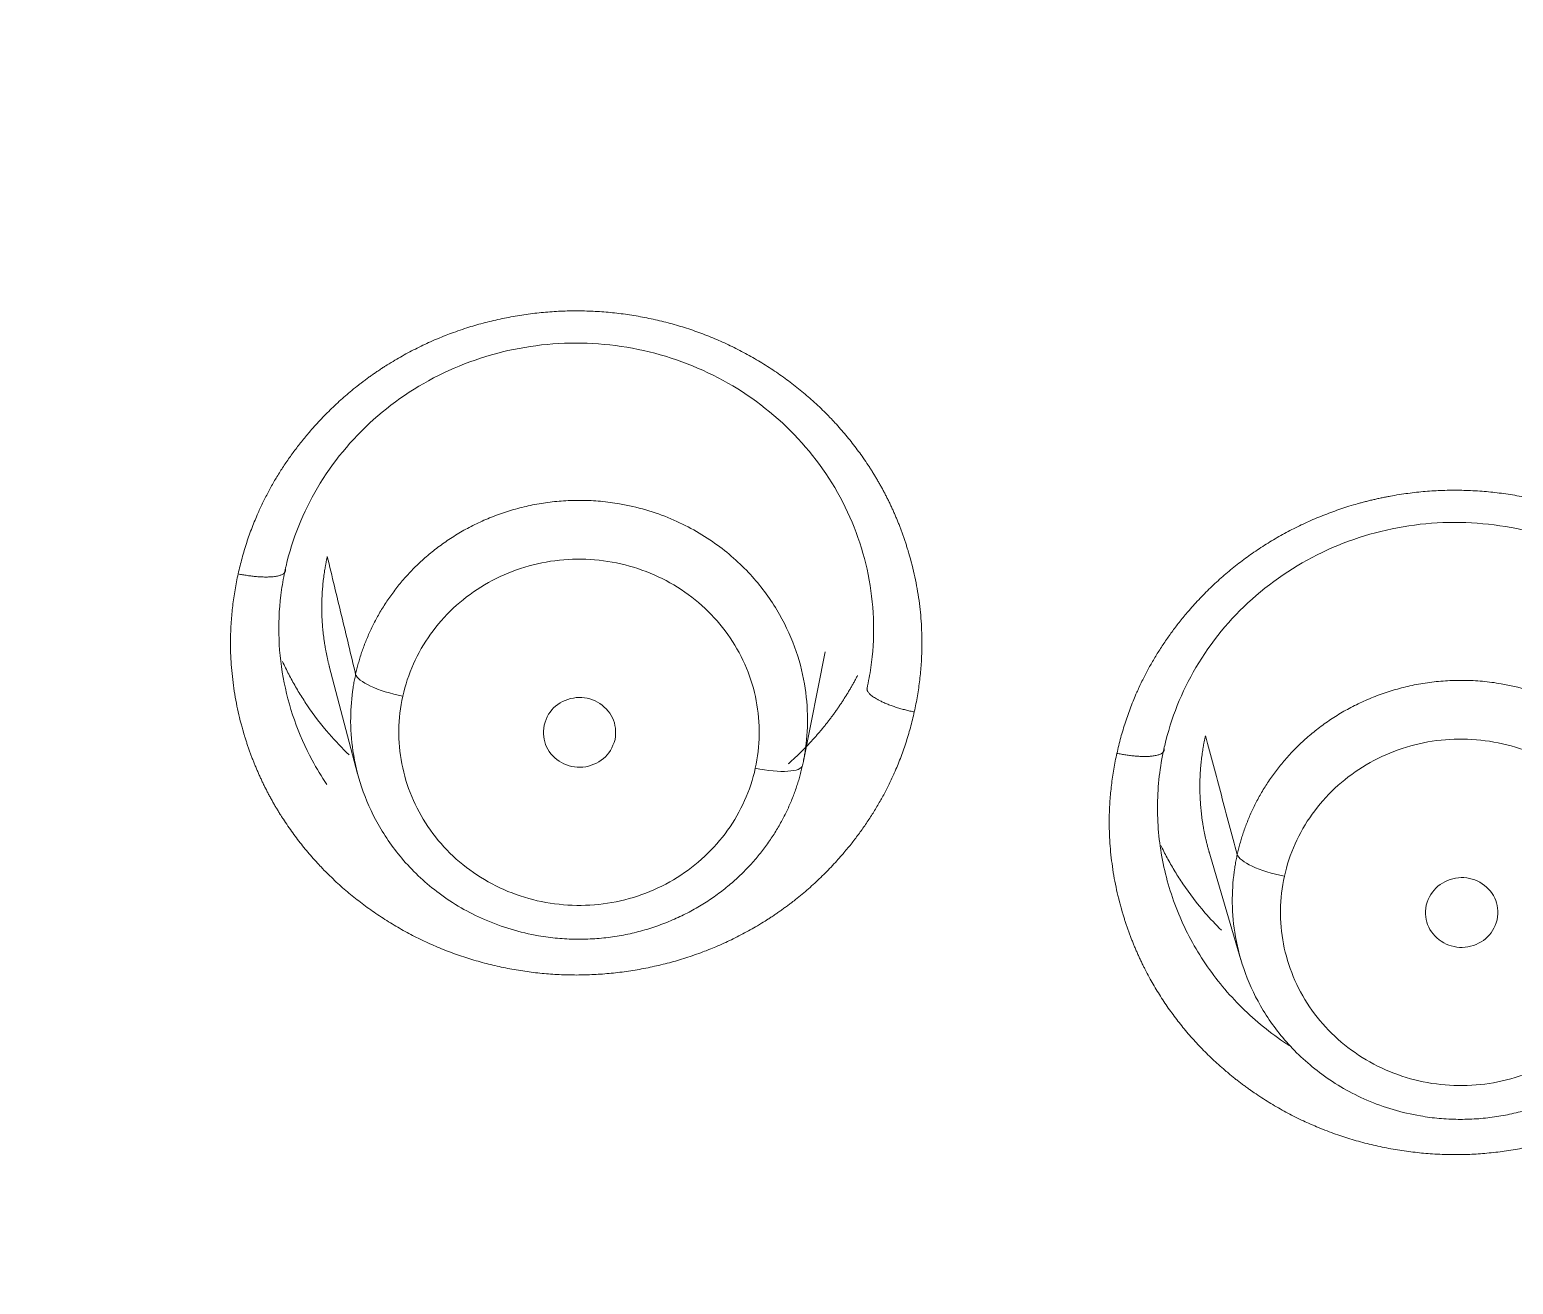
# Model space of a CAD drawing. Extents: x 19821 to 22981, y -91 to 2224.
# Drawn here: x 20773.55 to 20782.76, y 1202.55 to 1210.34 of the extents above; entities that cross this region are included whole.
import ezdxf

# ---------------------------------------------------------------- set-up
doc = ezdxf.new("R2010")
doc.units = 0
doc.header["$LTSCALE"] = 10
doc.header["$MEASUREMENT"] = 0
doc.layers.add('1', color=7, linetype='CONTINUOUS')

msp = doc.modelspace()

# ---------------------------------------------------------------- linework, layer by layer
at = {"layer": '1', "color": 7, "linetype": 'Continuous', "lineweight": 18}
for p, q in [((20778.3551, 1205.7979), (20778.49, 1206.4768)), ((20775.411, 1206.389), (20775.5876, 1205.7189)), ((20780.872, 1205.2413), (20781.0718, 1204.5629))]:
    msp.add_line(p, q, dxfattribs=at)
for centre, major_axis, ratio, start_param, end_param in [((20744.931, 1212.2465), (-60.5, 0), 0.961262, 2.420581, 4.712389), ((20744.931, 1212.3844), (60, 0), 0.961262, 4.72417, 7.853982), ((20744.931, 1212.3844), (-59.925, 0), 0.961262, 1.570796, 4.712389), ((20775.8678, 1206.2838), (0.2929, -0.0648), 0.269639, 3.27234, 4.771868), ((20778.0566, 1205.8366), (-0.2929, 0.0648), 0.269589, 1.630409, 3.147391), ((20781.3415, 1205.1654), (0.2929, -0.0648), 0.269632, 3.28114, 4.771842)]:
    msp.add_ellipse(centre, major_axis=major_axis, ratio=ratio, start_param=start_param, end_param=end_param, dxfattribs=at)
at = {"layer": '1', "color": 7, "linetype": 'Continuous', "lineweight": 13}
for centre, major_axis, start_param, end_param in [((20744.931, 1212.2465), (-59.425, 0), 1.570796, 4.70194), ((20744.931, 1212.2465), (-57.948, 0), 1.579187, 4.712389), ((20744.931, 1212.291), (57.4031, 0), 4.721079, 7.853982)]:
    msp.add_ellipse(centre, major_axis=major_axis, ratio=0.961262, start_param=start_param, end_param=end_param, dxfattribs=at)
for points, degree, knots in [([(20774.8456, 1206.9612), (20774.9344, 1207.3632), (20775.2946, 1207.8651), (20775.5978, 1208.151), (20775.775, 1208.2618), (20776.132, 1208.4852), (20776.9745, 1208.6351), (20777.8093, 1208.464), (20778.5137, 1207.9978), (20778.7452, 1207.6545), (20778.8592, 1207.4855), (20778.9376, 1207.2953), (20779.015, 1207.1076), (20779.1329, 1206.5067), (20779.0435, 1206.1035)], 2, [0, 0, 0, 0.125, 0.1875, 0.25, 0.25, 0.375, 0.5, 0.625, 0.75, 0.75, 0.8125, 0.8125, 0.875, 1, 1, 1]), ([(20780.3015, 1205.8465), (20780.3902, 1206.248), (20780.75, 1206.7499), (20781.0526, 1207.0356), (20781.4061, 1207.2569), (20781.7991, 1207.4082), (20782.0071, 1207.4457), (20782.4272, 1207.5214), (20783.2704, 1207.3487), (20783.6241, 1207.1131), (20783.7977, 1206.9976), (20784.0917, 1206.7058), (20784.3194, 1206.3661), (20784.3974, 1206.175), (20784.4744, 1205.9867), (20784.5901, 1205.3888), (20784.5013, 1204.9883)], 2, [0, 0, 0, 0.125, 0.1875, 0.25, 0.3125, 0.375, 0.375, 0.5, 0.625, 0.625, 0.6875, 0.75, 0.8125, 0.8125, 0.875, 1, 1, 1]), ([(20775.8678, 1206.2011), (20775.883, 1206.27), (20775.9053, 1206.3374), (20775.9631, 1206.4667), (20775.9986, 1206.5287), (20776.0816, 1206.6447), (20776.129, 1206.6988), (20776.2339, 1206.797), (20776.2914, 1206.8412), (20776.4142, 1206.9178), (20776.4796, 1206.9504), (20776.6156, 1207.0025), (20776.6863, 1207.0222), (20776.8303, 1207.0478), (20776.9036, 1207.0538), (20777.0501, 1207.052), (20777.1232, 1207.0441), (20777.2664, 1207.0149), (20777.3366, 1206.9935), (20777.4711, 1206.9379), (20777.5356, 1206.9037), (20777.6563, 1206.824), (20777.7125, 1206.7784), (20777.8147, 1206.6776), (20777.8607, 1206.6223), (20777.9404, 1206.5042), (20777.9743, 1206.4414), (20778.0285, 1206.3106), (20778.049, 1206.2427), (20778.0757, 1206.1043), (20778.0819, 1206.0338), (20778.08, 1205.893), (20778.0718, 1205.8227), (20778.0566, 1205.7539)], 3, [0, 0, 0, 0, 0.0625, 0.0625, 0.125, 0.125, 0.1875, 0.1875, 0.25, 0.25, 0.3125, 0.3125, 0.375, 0.375, 0.4375, 0.4375, 0.5, 0.5, 0.5625, 0.5625, 0.625, 0.625, 0.6875, 0.6875, 0.75, 0.75, 0.8125, 0.8125, 0.875, 0.875, 0.9375, 0.9375, 1, 1, 1, 1]), ([(20779.0435, 1206.1035), (20778.9547, 1205.7015), (20778.5945, 1205.1996), (20778.2913, 1204.9137), (20778.1141, 1204.8029), (20777.7571, 1204.5795), (20776.9145, 1204.4296), (20776.0797, 1204.6008), (20775.3753, 1205.067), (20775.1439, 1205.4103), (20775.0299, 1205.5793), (20774.9515, 1205.7695), (20774.8741, 1205.9572), (20774.7563, 1206.558), (20774.8456, 1206.9612)], 2, [0, 0, 0, 0.125, 0.1875, 0.25, 0.25, 0.375, 0.5, 0.625, 0.75, 0.75, 0.8125, 0.8125, 0.875, 1, 1, 1]), ([(20778.0566, 1205.7539), (20778.0414, 1205.685), (20778.0191, 1205.6176), (20777.9613, 1205.4882), (20777.9258, 1205.4263), (20777.8428, 1205.3103), (20777.7954, 1205.2562), (20777.6905, 1205.158), (20777.633, 1205.1138), (20777.5102, 1205.0371), (20777.4448, 1205.0046), (20777.3088, 1204.9524), (20777.2381, 1204.9328), (20777.0941, 1204.9071), (20777.0208, 1204.9011), (20776.8743, 1204.903), (20776.8012, 1204.9108), (20776.6579, 1204.9401), (20776.5878, 1204.9615), (20776.4532, 1205.0171), (20776.3888, 1205.0512), (20776.2681, 1205.131), (20776.2118, 1205.1766), (20776.1096, 1205.2774), (20776.0637, 1205.3327), (20775.9839, 1205.4507), (20775.9501, 1205.5135), (20775.8958, 1205.6443), (20775.8754, 1205.7123), (20775.8487, 1205.8507), (20775.8424, 1205.9212), (20775.8444, 1206.0619), (20775.8525, 1206.1322), (20775.8678, 1206.2011)], 3, [0, 0, 0, 0, 0.0625, 0.0625, 0.125, 0.125, 0.1875, 0.1875, 0.25, 0.25, 0.3125, 0.3125, 0.375, 0.375, 0.4375, 0.4375, 0.5, 0.5, 0.5625, 0.5625, 0.625, 0.625, 0.6875, 0.6875, 0.75, 0.75, 0.8125, 0.8125, 0.875, 0.875, 0.9375, 0.9375, 1, 1, 1, 1]), ([(20781.3415, 1205.0827), (20781.3567, 1205.1516), (20781.379, 1205.219), (20781.4369, 1205.3485), (20781.4724, 1205.4104), (20781.5555, 1205.5265), (20781.6029, 1205.5806), (20781.7079, 1205.6789), (20781.7654, 1205.7231), (20781.8883, 1205.7998), (20781.9537, 1205.8324), (20782.0898, 1205.8846), (20782.1606, 1205.9042), (20782.3047, 1205.9299), (20782.378, 1205.9359), (20782.5246, 1205.9341), (20782.5977, 1205.9262), (20782.7411, 1205.8969), (20782.8113, 1205.8755), (20782.9459, 1205.8199), (20783.0104, 1205.7857), (20783.1312, 1205.7059), (20783.1875, 1205.6603), (20783.2897, 1205.5594), (20783.3357, 1205.5041), (20783.4155, 1205.386), (20783.4494, 1205.3231), (20783.5037, 1205.1923), (20783.5241, 1205.1243), (20783.5509, 1204.9858), (20783.5571, 1204.9153), (20783.5552, 1204.7744), (20783.5471, 1204.7041), (20783.5318, 1204.6352)], 3, [0, 0, 0, 0, 0.0625, 0.0625, 0.125, 0.125, 0.1875, 0.1875, 0.25, 0.25, 0.3125, 0.3125, 0.375, 0.375, 0.4375, 0.4375, 0.5, 0.5, 0.5625, 0.5625, 0.625, 0.625, 0.6875, 0.6875, 0.75, 0.75, 0.8125, 0.8125, 0.875, 0.875, 0.9375, 0.9375, 1, 1, 1, 1]), ([(20784.5013, 1204.9883), (20784.4127, 1204.5869), (20784.0528, 1204.0849), (20783.7502, 1203.7992), (20783.3966, 1203.5778), (20783.0035, 1203.4265), (20782.7955, 1203.3891), (20782.3753, 1203.3134), (20781.5321, 1203.4862), (20781.1784, 1203.7218), (20781.0049, 1203.8375), (20780.7109, 1204.1292), (20780.4833, 1204.4689), (20780.4053, 1204.66), (20780.3284, 1204.8483), (20780.2127, 1205.446), (20780.3015, 1205.8465)], 2, [0, 0, 0, 0.125, 0.1875, 0.25, 0.3125, 0.375, 0.375, 0.5, 0.625, 0.625, 0.6875, 0.75, 0.8125, 0.8125, 0.875, 1, 1, 1]), ([(20783.5318, 1204.6352), (20783.5166, 1204.5663), (20783.4943, 1204.4988), (20783.4364, 1204.3694), (20783.4009, 1204.3074), (20783.3178, 1204.1913), (20783.2704, 1204.1372), (20783.1654, 1204.0389), (20783.1079, 1203.9947), (20782.985, 1203.918), (20782.9196, 1203.8855), (20782.7835, 1203.8333), (20782.7127, 1203.8136), (20782.5686, 1203.7879), (20782.4953, 1203.7819), (20782.3487, 1203.7838), (20782.2756, 1203.7916), (20782.1322, 1203.8209), (20782.062, 1203.8424), (20781.9274, 1203.898), (20781.8629, 1203.9321), (20781.7421, 1204.0119), (20781.6858, 1204.0575), (20781.5836, 1204.1584), (20781.5376, 1204.2137), (20781.4578, 1204.3319), (20781.4239, 1204.3947), (20781.3696, 1204.5256), (20781.3492, 1204.5936), (20781.3224, 1204.7321), (20781.3162, 1204.8026), (20781.3181, 1204.9435), (20781.3262, 1205.0138), (20781.3415, 1205.0827)], 3, [0, 0, 0, 0, 0.0625, 0.0625, 0.125, 0.125, 0.1875, 0.1875, 0.25, 0.25, 0.3125, 0.3125, 0.375, 0.375, 0.4375, 0.4375, 0.5, 0.5, 0.5625, 0.5625, 0.625, 0.625, 0.6875, 0.6875, 0.75, 0.75, 0.8125, 0.8125, 0.875, 0.875, 0.9375, 0.9375, 1, 1, 1, 1]), ([(20781.3717, 1204.0316), (20781.3662, 1204.0352), (20781.3606, 1204.0388), (20781.2555, 1204.1084), (20781.1625, 1204.1836), (20780.9937, 1204.3502), (20780.9179, 1204.4415), (20780.852, 1204.539)], 3, [0, 0, 0, 0, 0.026886, 0.026886, 0.513504, 0.513504, 1, 1, 1, 1])]:
    msp.add_open_spline(points, degree=degree, knots=knots, dxfattribs=at)
at = {"layer": '1', "color": 7, "linetype": 'Continuous', "lineweight": 18}
for points, knots in [([(20775.1383, 1206.99), (20775.1398, 1206.9966), (20775.18, 1207.1734), (20775.3169, 1207.5146), (20775.667, 1207.9409), (20776.1411, 1208.2499), (20776.6908, 1208.4068), (20777.2641, 1208.3968), (20777.8075, 1208.2207), (20778.2702, 1207.8951), (20778.6091, 1207.4504), (20778.7925, 1206.9275), (20778.8004, 1206.5157), (20778.7598, 1206.2931), (20778.7504, 1206.2505)], [0, 0, 0, 0, 0.003644, 0.097361, 0.19475, 0.292493, 0.390173, 0.487867, 0.585548, 0.683258, 0.780902, 0.878622, 0.976589, 1, 1, 1, 1]), ([(20778.3496, 1205.7722), (20778.3508, 1205.7776), (20778.3532, 1205.7885), (20778.3565, 1205.8051), (20778.3596, 1205.822), (20778.3626, 1205.8392), (20778.3752, 1205.9176), (20778.3863, 1206.0647), (20778.3672, 1206.2847), (20778.3058, 1206.515), (20778.195, 1206.7466), (20778.0298, 1206.9675), (20777.8081, 1207.163), (20777.5324, 1207.3166), (20777.3038, 1207.3835), (20777.155, 1207.406), (20777.0964, 1207.4125), (20777.0382, 1207.4166), (20776.9803, 1207.4184), (20776.923, 1207.418), (20776.8662, 1207.4153), (20776.8101, 1207.4106), (20776.7549, 1207.4037), (20776.7004, 1207.3949), (20776.6469, 1207.3842), (20776.5943, 1207.3716), (20776.5428, 1207.3573), (20776.4924, 1207.3413), (20776.4432, 1207.3236), (20776.3951, 1207.3045), (20776.3483, 1207.2838), (20776.3028, 1207.2618), (20776.2586, 1207.2385), (20776.2158, 1207.214), (20776.1743, 1207.1883), (20776.1342, 1207.1616), (20776.0955, 1207.1338), (20776.0582, 1207.1051), (20776.0223, 1207.0756), (20775.9879, 1207.0453), (20775.9549, 1207.0143), (20775.9233, 1206.9827), (20775.8932, 1206.9505), (20775.8645, 1206.9178), (20775.8371, 1206.8846), (20775.8112, 1206.8511), (20775.7867, 1206.8172), (20775.7635, 1206.7831), (20775.7416, 1206.7487), (20775.7211, 1206.7142), (20775.7019, 1206.6797), (20775.6839, 1206.645), (20775.6672, 1206.6104), (20775.6517, 1206.5757), (20775.6374, 1206.5412), (20775.6243, 1206.5068), (20775.6123, 1206.4726), (20775.6014, 1206.4385), (20775.5916, 1206.4047), (20775.5827, 1206.3712), (20775.5776, 1206.3488), (20775.5751, 1206.3377)], [0, 0, 0, 0, 0.003868, 0.007805, 0.01181, 0.015885, 0.020029, 0.067464, 0.118837, 0.174144, 0.233385, 0.296555, 0.363653, 0.434676, 0.50962, 0.522978, 0.536217, 0.549335, 0.562333, 0.575212, 0.58797, 0.600609, 0.613128, 0.625526, 0.637805, 0.649964, 0.662003, 0.673923, 0.685722, 0.697401, 0.708961, 0.7204, 0.73172, 0.74292, 0.754, 0.76496, 0.7758, 0.78652, 0.797121, 0.807601, 0.817962, 0.828202, 0.838323, 0.848324, 0.858205, 0.867966, 0.877608, 0.887129, 0.896531, 0.905812, 0.914974, 0.924016, 0.932938, 0.941741, 0.950423, 0.958985, 0.967428, 0.975751, 0.983954, 0.992037, 1, 1, 1, 1]), ([(20780.594, 1205.876), (20780.5954, 1205.8822), (20780.6353, 1206.0584), (20780.7717, 1206.3992), (20781.1214, 1206.8259), (20781.5956, 1207.1354), (20782.1457, 1207.2927), (20782.7195, 1207.2829), (20783.2636, 1207.1068), (20783.7269, 1206.781), (20784.0663, 1206.3359), (20784.2501, 1205.8127), (20784.2581, 1205.4004), (20784.2176, 1205.1775), (20784.2081, 1205.1347)], [0, 0, 0, 0, 0.003406, 0.096975, 0.19437, 0.29215, 0.389868, 0.487607, 0.585332, 0.683082, 0.780758, 0.878502, 0.976486, 1, 1, 1, 1]), ([(20775.4124, 1206.3839), (20775.4121, 1206.3848), (20775.4102, 1206.3925), (20775.4065, 1206.4068), (20775.4018, 1206.4268), (20775.3973, 1206.447), (20775.3931, 1206.4671), (20775.3892, 1206.4873), (20775.3856, 1206.5075), (20775.3823, 1206.5277), (20775.3793, 1206.548), (20775.3765, 1206.5682), (20775.3741, 1206.5885), (20775.3719, 1206.6088), (20775.37, 1206.6291), (20775.3684, 1206.6493), (20775.3671, 1206.6696), (20775.3661, 1206.6899), (20775.3653, 1206.7101), (20775.3649, 1206.7304), (20775.3647, 1206.7506), (20775.3648, 1206.7708), (20775.3651, 1206.791), (20775.3658, 1206.8111), (20775.3667, 1206.8312), (20775.3679, 1206.8513), (20775.3694, 1206.8713), (20775.3712, 1206.8913), (20775.3732, 1206.9112), (20775.3755, 1206.9311), (20775.3781, 1206.951), (20775.3809, 1206.9707), (20775.384, 1206.9904), (20775.3874, 1207.0101), (20775.391, 1207.0297), (20775.3949, 1207.0492), (20775.3977, 1207.0622), (20775.3991, 1207.0686)], [0, 0, 0, 0, 0.004247, 0.034093, 0.063906, 0.093684, 0.123429, 0.153139, 0.182816, 0.212459, 0.242068, 0.271643, 0.301185, 0.330692, 0.360165, 0.389605, 0.419011, 0.448382, 0.47772, 0.507024, 0.536294, 0.56553, 0.594732, 0.623901, 0.653035, 0.682135, 0.711202, 0.740234, 0.769233, 0.798198, 0.827128, 0.856025, 0.884888, 0.913717, 0.942512, 0.971273, 1, 1, 1, 1]), ([(20775.3961, 1205.6539), (20775.3633, 1205.7024), (20775.2377, 1205.9096), (20775.0962, 1206.3138), (20775.0885, 1206.7253), (20775.129, 1206.9476), (20775.1384, 1206.99)], [0, 0, 0, 0, 0.124514, 0.5152, 0.906881, 1, 1, 1, 1]), ([(20775.1214, 1206.4169), (20775.1214, 1206.4168), (20775.1275, 1206.4034), (20775.1401, 1206.3769), (20775.1597, 1206.3375), (20775.1804, 1206.2986), (20775.2021, 1206.26), (20775.2247, 1206.2218), (20775.2483, 1206.1841), (20775.3059, 1206.0965), (20775.3974, 1205.9769), (20775.4911, 1205.8783), (20775.5346, 1205.8366)], [0, 0, 0, 0, 0.000392, 0.062002, 0.123742, 0.185611, 0.247609, 0.309735, 0.371991, 0.434376, 0.749548, 1, 1, 1, 1]), ([(20775.5751, 1206.3377), (20775.5738, 1206.3318), (20775.5712, 1206.32), (20775.5678, 1206.3027), (20775.5646, 1206.2858), (20775.5618, 1206.2694), (20775.5503, 1206.1975), (20775.5392, 1206.0611), (20775.5534, 1205.8534), (20775.6071, 1205.629), (20775.71, 1205.3968), (20775.8701, 1205.1694), (20776.0924, 1204.9634), (20776.3766, 1204.7987), (20776.615, 1204.7274), (20776.7698, 1204.7039), (20776.8285, 1204.6974), (20776.8868, 1204.6933), (20776.9448, 1204.6915), (20777.0022, 1204.692), (20777.059, 1204.6946), (20777.1151, 1204.6994), (20777.1705, 1204.7063), (20777.225, 1204.7151), (20777.2786, 1204.7259), (20777.3312, 1204.7385), (20777.3827, 1204.7529), (20777.4331, 1204.769), (20777.4824, 1204.7867), (20777.5305, 1204.8059), (20777.5773, 1204.8266), (20777.6228, 1204.8486), (20777.667, 1204.872), (20777.7099, 1204.8965), (20777.7513, 1204.9223), (20777.7914, 1204.949), (20777.8301, 1204.9768), (20777.8674, 1205.0055), (20777.9032, 1205.0351), (20777.9376, 1205.0654), (20777.9706, 1205.0964), (20778.0021, 1205.1281), (20778.0322, 1205.1603), (20778.0609, 1205.193), (20778.0882, 1205.2262), (20778.1141, 1205.2597), (20778.1386, 1205.2935), (20778.1617, 1205.3276), (20778.1835, 1205.362), (20778.204, 1205.3964), (20778.2232, 1205.431), (20778.2411, 1205.4656), (20778.2577, 1205.5002), (20778.2732, 1205.5347), (20778.2874, 1205.5692), (20778.3005, 1205.6036), (20778.3125, 1205.6377), (20778.3234, 1205.6717), (20778.3331, 1205.7054), (20778.342, 1205.7389), (20778.3471, 1205.7612), (20778.3496, 1205.7722)], [0, 0, 0, 0, 0.004262, 0.008395, 0.012399, 0.016275, 0.020023, 0.063396, 0.111868, 0.165437, 0.224099, 0.287852, 0.356691, 0.430612, 0.509612, 0.522991, 0.53625, 0.549388, 0.562405, 0.575301, 0.588077, 0.600731, 0.613265, 0.625678, 0.63797, 0.650141, 0.662192, 0.674122, 0.68593, 0.697618, 0.709186, 0.720632, 0.731957, 0.743162, 0.754246, 0.765209, 0.776051, 0.786772, 0.797372, 0.807852, 0.81821, 0.828448, 0.838565, 0.848561, 0.858436, 0.868191, 0.877824, 0.887337, 0.896728, 0.905999, 0.915149, 0.924178, 0.933086, 0.941874, 0.95054, 0.959086, 0.96751, 0.975814, 0.983997, 0.992059, 1, 1, 1, 1]), ([(20778.2604, 1205.7805), (20778.2632, 1205.783), (20778.2719, 1205.7907), (20778.2863, 1205.8038), (20778.3036, 1205.8198), (20778.3207, 1205.8359), (20778.3375, 1205.8523), (20778.3541, 1205.8688), (20778.3705, 1205.8855), (20778.3867, 1205.9024), (20778.4026, 1205.9194), (20778.4183, 1205.9366), (20778.4337, 1205.9539), (20778.4489, 1205.9714), (20778.4639, 1205.9891), (20778.4786, 1206.0069), (20778.4931, 1206.0248), (20778.5073, 1206.0429), (20778.5213, 1206.0612), (20778.535, 1206.0795), (20778.5486, 1206.098), (20778.5618, 1206.1167), (20778.5748, 1206.1354), (20778.5876, 1206.1543), (20778.6001, 1206.1733), (20778.6123, 1206.1924), (20778.6243, 1206.2116), (20778.6361, 1206.231), (20778.6476, 1206.2504), (20778.6588, 1206.27), (20778.6698, 1206.2896), (20778.6806, 1206.3094), (20778.6876, 1206.3226), (20778.691, 1206.3293), (20778.6911, 1206.3294)], [0, 0, 0, 0, 0.015902, 0.04931, 0.082675, 0.115999, 0.14928, 0.182519, 0.215716, 0.24887, 0.281983, 0.315053, 0.348081, 0.381067, 0.414011, 0.446913, 0.479773, 0.51259, 0.545365, 0.578099, 0.61079, 0.643439, 0.676045, 0.70861, 0.741133, 0.773613, 0.806051, 0.838448, 0.870802, 0.903114, 0.935384, 0.967612, 0.999797, 1, 1, 1, 1]), ([(20783.8249, 1204.6542), (20783.8261, 1204.6597), (20783.8285, 1204.6708), (20783.8319, 1204.6874), (20783.835, 1204.7042), (20783.838, 1204.7213), (20783.8503, 1204.7981), (20783.8614, 1204.9425), (20783.8436, 1205.1594), (20783.7842, 1205.3884), (20783.6754, 1205.6202), (20783.5114, 1205.8428), (20783.2895, 1206.0409), (20783.0115, 1206.1973), (20782.7802, 1206.2652), (20782.6298, 1206.288), (20782.5712, 1206.2944), (20782.513, 1206.2985), (20782.4551, 1206.3003), (20782.3977, 1206.2998), (20782.341, 1206.2972), (20782.2849, 1206.2924), (20782.2295, 1206.2855), (20782.1751, 1206.2767), (20782.1215, 1206.2659), (20782.069, 1206.2534), (20782.0174, 1206.239), (20781.967, 1206.2229), (20781.9177, 1206.2053), (20781.8697, 1206.1861), (20781.8229, 1206.1654), (20781.7773, 1206.1434), (20781.7331, 1206.1201), (20781.6902, 1206.0955), (20781.6487, 1206.0698), (20781.6086, 1206.0431), (20781.5699, 1206.0153), (20781.5325, 1205.9866), (20781.4967, 1205.9571), (20781.4622, 1205.9267), (20781.4292, 1205.8957), (20781.3976, 1205.864), (20781.3674, 1205.8318), (20781.3387, 1205.7991), (20781.3113, 1205.7659), (20781.2854, 1205.7323), (20781.2608, 1205.6984), (20781.2376, 1205.6643), (20781.2157, 1205.6299), (20781.1952, 1205.5954), (20781.1759, 1205.5608), (20781.158, 1205.5261), (20781.1413, 1205.4914), (20781.1258, 1205.4568), (20781.1115, 1205.4222), (20781.0983, 1205.3878), (20781.0863, 1205.3535), (20781.0754, 1205.3194), (20781.0655, 1205.2856), (20781.0567, 1205.252), (20781.0516, 1205.2296), (20781.049, 1205.2185)], [0, 0, 0, 0, 0.00393, 0.007893, 0.011888, 0.015916, 0.019977, 0.066373, 0.117006, 0.171871, 0.230967, 0.29429, 0.361837, 0.433604, 0.509587, 0.522943, 0.53618, 0.549297, 0.562294, 0.575172, 0.587929, 0.600567, 0.613085, 0.625483, 0.637761, 0.649919, 0.661958, 0.673877, 0.685676, 0.697355, 0.708914, 0.720353, 0.731673, 0.742873, 0.753953, 0.764913, 0.775754, 0.786475, 0.797076, 0.807557, 0.817918, 0.82816, 0.838282, 0.848284, 0.858166, 0.867929, 0.877572, 0.887095, 0.896498, 0.905782, 0.914946, 0.92399, 0.932915, 0.941719, 0.950404, 0.95897, 0.967415, 0.975741, 0.983947, 0.992033, 1, 1, 1, 1]), ([(20780.8756, 1205.2289), (20780.8753, 1205.2301), (20780.873, 1205.2379), (20780.8689, 1205.2524), (20780.8636, 1205.2724), (20780.8585, 1205.2925), (20780.8537, 1205.3126), (20780.8493, 1205.3327), (20780.8451, 1205.3528), (20780.8412, 1205.373), (20780.8376, 1205.3932), (20780.8342, 1205.4135), (20780.8312, 1205.4337), (20780.8285, 1205.454), (20780.826, 1205.4743), (20780.8238, 1205.4946), (20780.8219, 1205.5149), (20780.8203, 1205.5352), (20780.819, 1205.5554), (20780.818, 1205.5757), (20780.8172, 1205.596), (20780.8168, 1205.6162), (20780.8166, 1205.6365), (20780.8167, 1205.6567), (20780.8171, 1205.6769), (20780.8177, 1205.697), (20780.8187, 1205.7171), (20780.8199, 1205.7372), (20780.8213, 1205.7572), (20780.8231, 1205.7772), (20780.8251, 1205.7972), (20780.8274, 1205.8171), (20780.83, 1205.8369), (20780.8329, 1205.8567), (20780.836, 1205.8764), (20780.8393, 1205.8961), (20780.843, 1205.9157), (20780.8469, 1205.9352), (20780.8497, 1205.9482), (20780.8511, 1205.9547)], [0, 0, 0, 0, 0.005073, 0.033268, 0.061432, 0.089564, 0.117664, 0.145732, 0.173769, 0.201773, 0.229746, 0.257686, 0.285595, 0.313471, 0.341316, 0.369129, 0.39691, 0.424659, 0.452376, 0.480061, 0.507714, 0.535335, 0.562924, 0.590481, 0.618006, 0.6455, 0.672961, 0.70039, 0.727787, 0.755153, 0.782486, 0.809787, 0.837057, 0.864294, 0.891499, 0.918672, 0.945814, 0.972923, 1, 1, 1, 1]), ([(20780.852, 1204.539), (20780.852, 1204.539), (20780.852, 1204.5391), (20780.7861, 1204.6366), (20780.7302, 1204.7403), (20780.6406, 1204.9564), (20780.6067, 1205.0686), (20780.5626, 1205.2972), (20780.5523, 1205.4136), (20780.5554, 1205.646), (20780.5688, 1205.7622), (20780.5941, 1205.876)], [0, 0, 0, 0, 0.000062, 0.000062, 0.250047, 0.250047, 0.500031, 0.500031, 0.750016, 0.750016, 1, 1, 1, 1]), ([(20780.5749, 1205.2736), (20780.576, 1205.2713), (20780.5836, 1205.2557), (20780.5979, 1205.227), (20780.6186, 1205.188), (20780.6402, 1205.1494), (20780.6629, 1205.1111), (20780.6865, 1205.0733), (20780.7441, 1204.9857), (20780.8293, 1204.8744), (20780.915, 1204.7826), (20780.9504, 1204.7474)], [0, 0, 0, 0, 0.012169, 0.080381, 0.148739, 0.217244, 0.285895, 0.354692, 0.423636, 0.771019, 1, 1, 1, 1]), ([(20781.049, 1205.2185), (20781.0478, 1205.2128), (20781.0453, 1205.2014), (20781.0419, 1205.1843), (20781.0387, 1205.1675), (20781.0359, 1205.1509), (20781.0241, 1205.0772), (20781.0129, 1204.938), (20781.0283, 1204.727), (20781.084, 1204.5009), (20781.1889, 1204.2688), (20781.3505, 1204.0431), (20781.5728, 1203.8398), (20781.8549, 1203.678), (20782.0909, 1203.608), (20782.2443, 1203.5848), (20782.303, 1203.5783), (20782.3614, 1203.5742), (20782.4194, 1203.5725), (20782.4769, 1203.573), (20782.5337, 1203.5756), (20782.5899, 1203.5805), (20782.6453, 1203.5874), (20782.6999, 1203.5963), (20782.7535, 1203.6071), (20782.8061, 1203.6197), (20782.8577, 1203.6341), (20782.9081, 1203.6502), (20782.9574, 1203.668), (20783.0055, 1203.6872), (20783.0524, 1203.7079), (20783.0979, 1203.73), (20783.1421, 1203.7534), (20783.185, 1203.778), (20783.2265, 1203.8038), (20783.2666, 1203.8306), (20783.3053, 1203.8584), (20783.3426, 1203.8872), (20783.3784, 1203.9167), (20783.4129, 1203.9471), (20783.4458, 1203.9781), (20783.4774, 1204.0098), (20783.5075, 1204.0421), (20783.5362, 1204.0748), (20783.5635, 1204.108), (20783.5894, 1204.1415), (20783.6139, 1204.1754), (20783.637, 1204.2095), (20783.6588, 1204.2439), (20783.6793, 1204.2784), (20783.6985, 1204.3129), (20783.7164, 1204.3475), (20783.733, 1204.3822), (20783.7485, 1204.4167), (20783.7627, 1204.4512), (20783.7758, 1204.4856), (20783.7878, 1204.5197), (20783.7987, 1204.5537), (20783.8085, 1204.5874), (20783.8173, 1204.6209), (20783.8224, 1204.6432), (20783.8249, 1204.6542)], [0, 0, 0, 0, 0.004119, 0.008174, 0.012167, 0.016097, 0.019963, 0.064396, 0.113626, 0.167651, 0.226467, 0.290074, 0.358468, 0.431645, 0.509603, 0.522987, 0.536251, 0.549393, 0.562415, 0.575315, 0.588095, 0.600753, 0.613291, 0.625707, 0.638002, 0.650177, 0.66223, 0.674162, 0.685973, 0.697664, 0.709233, 0.720681, 0.732008, 0.743214, 0.754299, 0.765262, 0.776105, 0.786827, 0.797427, 0.807907, 0.818265, 0.828503, 0.838619, 0.848614, 0.858488, 0.868241, 0.877873, 0.887383, 0.896773, 0.906041, 0.915189, 0.924215, 0.93312, 0.941904, 0.950567, 0.959108, 0.967529, 0.975828, 0.984007, 0.992064, 1, 1, 1, 1])]:
    msp.add_open_spline(points, degree=3, knots=knots, dxfattribs=at)
at = {"layer": '1', "color": 7, "linetype": 'Continuous', "lineweight": 13}
for points in [[(20775.575, 1206.3377), (20775.5457, 1206.4595), (20775.4871, 1206.7032), (20775.4285, 1206.9468), (20775.3991, 1207.0686)], [(20781.0489, 1205.2186), (20781.016, 1205.3412), (20780.95, 1205.5866), (20780.8841, 1205.832), (20780.8511, 1205.9547)]]:
    msp.add_open_spline(points, degree=3, dxfattribs=at)
for points, weights in [([(20775.1384, 1206.99), (20775.1513, 1206.9362), (20775.0274, 1206.9241), (20774.8456, 1206.9612)], [1.18948211223, 0.936832918705, 0.936839296086, 1.18950124437]), ([(20778.7504, 1206.2505), (20778.7408, 1206.2021), (20778.8639, 1206.1402), (20779.0435, 1206.1035)], [1.18942144063, 0.939814689203, 0.936894097553, 1.18065966568]), ([(20780.5941, 1205.876), (20780.6087, 1205.8216), (20780.4845, 1205.8091), (20780.3015, 1205.8465)], [1.19177016304, 0.936054252617, 0.936076614275, 1.19183724801])]:
    msp.add_rational_spline(points, weights, degree=3, dxfattribs=at)
at = {"layer": '1', "color": 7, "linetype": 'Continuous', "lineweight": 18}
for points in [[(20777.1854, 1205.9319), (20777.1932, 1205.9831), (20777.1848, 1206.0712), (20777.0832, 1206.1776), (20776.9443, 1206.2067), (20776.8051, 1206.1499), (20776.7597, 1206.0722), (20776.7448, 1206.0219)], [(20776.7448, 1206.0219), (20776.7371, 1205.9707), (20776.7455, 1205.8826), (20776.847, 1205.7761), (20776.986, 1205.747), (20777.1251, 1205.8039), (20777.1706, 1205.8816), (20777.1854, 1205.9319)], [(20782.6631, 1204.8127), (20782.6708, 1204.8639), (20782.6624, 1204.9521), (20782.5608, 1205.0587), (20782.4217, 1205.0878), (20782.2824, 1205.0309), (20782.2369, 1204.9531), (20782.222, 1204.9028)], [(20782.222, 1204.9028), (20782.2142, 1204.8515), (20782.2227, 1204.7633), (20782.3243, 1204.6568), (20782.4634, 1204.6276), (20782.6027, 1204.6846), (20782.6482, 1204.7623), (20782.6631, 1204.8127)]]:
    msp.add_open_spline(points, degree=3, dxfattribs=at)

doc.saveas('drawing.dxf')
